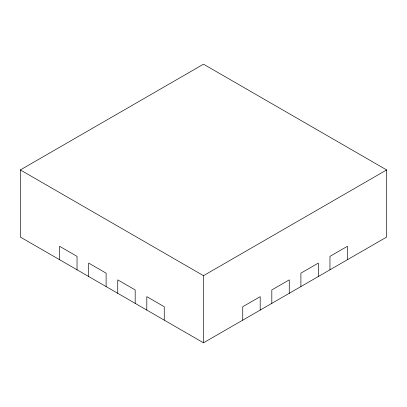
<?xml version="1.0" encoding="UTF-8"?>
<svg xmlns="http://www.w3.org/2000/svg" width="407" height="407" viewBox="0 0 407 407"><rect width="100%" height="100%" fill="white"/><g stroke="black" fill="none" stroke-linecap="round" stroke-linejoin="round"><path stroke-width="0.61" d="M20.35 169.933L203.5 64.189L386.65 169.933L386.65 237.067L203.5 342.811L20.35 237.067L20.35 169.933L203.5 275.671L386.65 169.933M347.405 259.727L347.405 246.301L329.96 256.369L329.96 269.8M318.33 276.511L318.33 263.085L300.89 273.153L300.89 286.584M289.26 293.294L289.26 279.868L271.82 289.937L271.82 303.368M260.19 310.078L260.19 296.652L242.745 306.725L242.745 320.151M203.5 275.671L203.5 342.811M164.255 320.151L164.255 306.725L146.81 296.652L146.81 310.078M135.18 303.368L135.18 289.937L117.74 279.868L117.74 293.294M106.11 286.584L106.11 273.153L88.67 263.085L88.67 276.511M77.04 269.8L77.04 256.369L59.595 246.301L59.595 259.727"/></g></svg>
